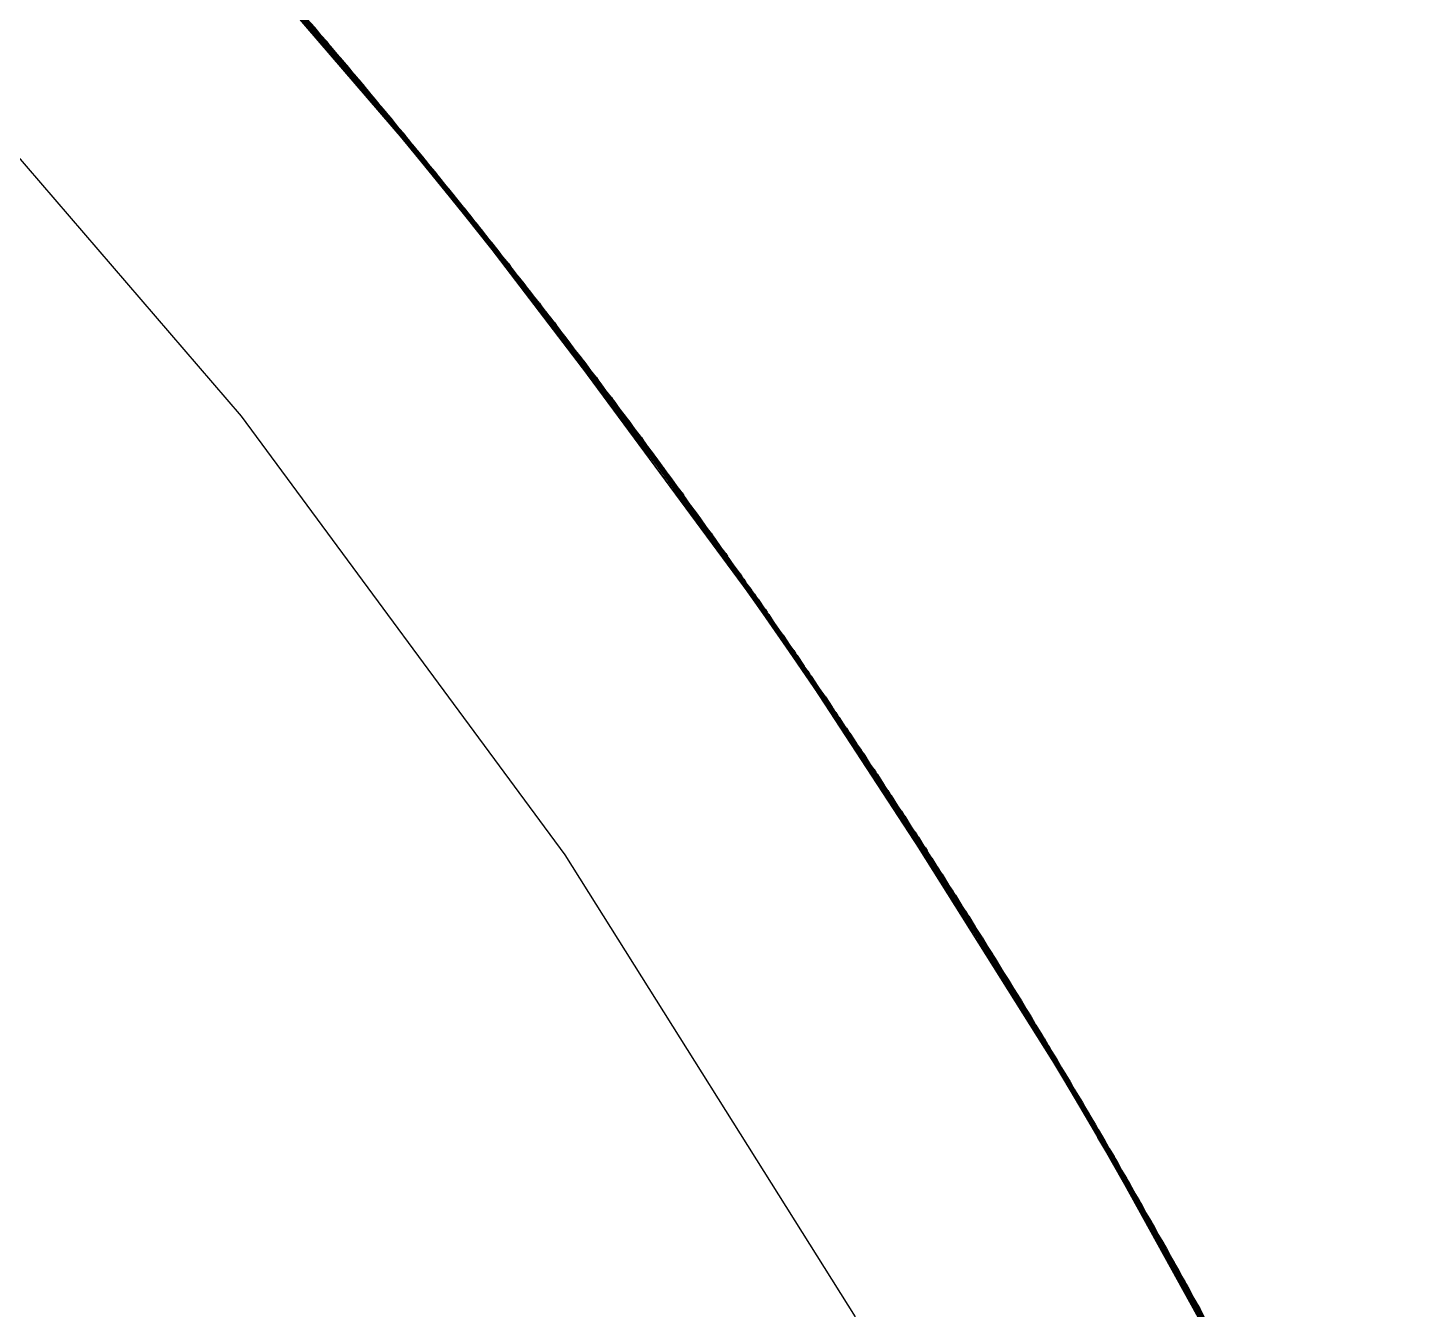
# Model space of a CAD drawing. Header units: millimetres. Extents: x 0 to 420, y 0 to 297.
# Drawn here: x 198.112 to 199.024, y 269.405 to 270.248 of the extents above; entities that cross this region are included whole.
import ezdxf

# ---------------------------------------------------------------- set-up
doc = ezdxf.new("R2010")
doc.units = ezdxf.units.MM
doc.linetypes.add('DASHED', pattern=[1.524, 1.27, -0.254])
doc.layers.add('HIDDEN', color=8, linetype='DASHED', lineweight=25)
doc.layers.add('VISIBLE', color=7, linetype='CONTINUOUS', lineweight=50)

msp = doc.modelspace()

# ---------------------------------------------------------------- linework, layer by layer
at = {"layer": 'HIDDEN'}
for points in [[(198.08979, 270.48043), (198.30258, 270.24659)], [(198.09769, 270.47226), (198.30995, 270.23794)], [(198.09817, 270.47167), (198.30492, 270.24354)], [(198.10196, 270.46783), (198.31393, 270.23326)], [(198.10622, 270.4634), (198.3179, 270.22857)], [(198.10963, 270.45975), (198.31555, 270.23104)], [(198.10983, 270.45963), (198.32126, 270.22457)], [(198.11409, 270.45518), (198.32523, 270.21987)], [(198.11679, 270.45236), (198.3599, 270.17818)], [(198.11816, 270.45083), (198.32485, 270.22011)], [(198.11833, 270.45074), (198.32918, 270.21517)], [(198.12087, 270.44799), (198.32613, 270.2185)], [(198.12194, 270.44696), (198.33254, 270.21116)], [(198.12617, 270.44251), (198.33649, 270.20646)], [(198.12937, 270.43905), (198.33547, 270.20746)], [(198.1304, 270.43806), (198.34043, 270.20174)], [(198.13637, 270.43137), (198.33665, 270.20596)], [(198.1382, 270.42979), (198.34769, 270.193)], [(198.14077, 270.42698), (198.34467, 270.19635)], [(198.14241, 270.42531), (198.35161, 270.18827)], [(198.14754, 270.41949), (198.34177, 270.19943)], [(198.1502, 270.41702), (198.35885, 270.1795)], [(198.1519, 270.4151), (198.35515, 270.18369)], [(198.1544, 270.41253), (198.36276, 270.17475)], [(198.15873, 270.40751), (198.34686, 270.19295)], [(198.16214, 270.40422), (198.36997, 270.16596)], [(198.16313, 270.40305), (198.36553, 270.17107)], [(198.16526, 270.40086), (198.40916, 270.11744)], [(198.40916, 270.11744), (198.16526, 270.40086)], [(198.16633, 270.39971), (198.37386, 270.1612)], [(198.40884, 270.11781), (198.16863, 270.39694)], [(198.16995, 270.39542), (198.35191, 270.18653)], [(198.17404, 270.39136), (198.38103, 270.15238)], [(198.17434, 270.39095), (198.37591, 270.15837)], [(198.17822, 270.38684), (198.38491, 270.1476)], [(198.18096, 270.38348), (198.35705, 270.17998)], [(198.18238, 270.38231), (198.38878, 270.14283)], [(198.18536, 270.37897), (198.38624, 270.14565)], [(198.18591, 270.37847), (198.39206, 270.13876)], [(198.19006, 270.37394), (198.39592, 270.13398)], [(198.1921, 270.37133), (198.36206, 270.1736)], [(198.19369, 270.36987), (198.39537, 270.13444)], [(198.1942, 270.3694), (198.39977, 270.1292)], [(198.19651, 270.36677), (198.39651, 270.13293)], [(198.19772, 270.36554), (198.40303, 270.12512)], [(198.20185, 270.36099), (198.40686, 270.12032)], [(198.20486, 270.35759), (198.4056, 270.12169)], [(198.20598, 270.35644), (198.41069, 270.11551)], [(198.21146, 270.35), (198.40686, 270.12002)], [(198.21361, 270.348), (198.41777, 270.10661)], [(198.21575, 270.34552), (198.41461, 270.11028)], [(198.21772, 270.34344), (198.42159, 270.10179)], [(198.22249, 270.33773), (198.41178, 270.11345)], [(198.2253, 270.33498), (198.42863, 270.09287)], [(198.2268, 270.33321), (198.42476, 270.09747)], [(198.22941, 270.33039), (198.43243, 270.08803)], [(198.23343, 270.3255), (198.41673, 270.10686)], [(198.23697, 270.3219), (198.43944, 270.07908)], [(198.23772, 270.32096), (198.43489, 270.08458)], [(198.24105, 270.3173), (198.44323, 270.07423)], [(198.24421, 270.31335), (198.42171, 270.10022)], [(198.24513, 270.31269), (198.44701, 270.06938)], [(198.24852, 270.30877), (198.44498, 270.07166)], [(198.24859, 270.30879), (198.45021, 270.06526)], [(198.25266, 270.30418), (198.45398, 270.06041)], [(198.25517, 270.30092), (198.42657, 270.09374)], [(198.25669, 270.29949), (198.45391, 270.06026)], [(198.25671, 270.29957), (198.45773, 270.05555)], [(198.25947, 270.29632), (198.45502, 270.05874)], [(198.26015, 270.29563), (198.46092, 270.05141)], [(198.2642, 270.29101), (198.46467, 270.04653)], [(198.26762, 270.287), (198.46386, 270.04737)], [(198.26824, 270.28638), (198.46841, 270.04166)], [(198.27407, 270.27931), (198.46508, 270.04568)], [(198.27571, 270.2778), (198.47532, 270.03263)], [(198.27828, 270.27475), (198.47267, 270.03577)], [(198.27974, 270.27317), (198.47904, 270.02774)], [(198.28489, 270.26681), (198.46985, 270.03906)], [(198.01865, 270.26482), (198.25279, 269.99274)], [(198.01865, 270.26482), (198.25279, 269.99274)], [(198.28716, 270.26457), (198.48591, 270.01869)], [(198.28911, 270.26221), (198.48258, 270.02277)], [(198.29117, 270.2599), (198.48962, 270.01378)], [(198.29559, 270.25437), (198.47468, 270.03236)], [(198.29591, 270.25217), (198.43151, 270.08715)], [(198.29858, 270.25127), (198.49646, 270.0047)], [(198.29977, 270.24978), (198.49249, 270.00966)], [(198.30258, 270.24659), (198.50016, 269.99978)], [(198.30615, 270.24201), (198.47954, 270.02563)], [(198.30995, 270.23794), (198.50697, 269.99068)], [(198.31037, 270.23735), (198.50231, 269.99659)], [(198.31393, 270.23326), (198.51065, 269.98575)], [(198.31688, 270.22937), (198.48427, 270.01906)], [(198.3179, 270.22857), (198.51431, 269.98082)], [(198.32108, 270.2247), (198.51211, 269.98346)], [(198.32126, 270.22457), (198.51742, 269.97663)], [(198.32523, 270.21987), (198.52108, 269.97168)], [(198.32736, 270.21694), (198.48912, 270.01234)], [(198.32904, 270.21525), (198.52072, 269.97195)], [(198.32918, 270.21517), (198.52472, 269.96674)], [(198.33154, 270.21226), (198.5219, 269.97024)], [(198.33254, 270.21116), (198.52783, 269.96253)], [(198.33649, 270.20646), (198.53147, 269.95758)], [(198.33947, 270.20279), (198.53053, 269.95863)], [(198.34043, 270.20174), (198.5351, 269.95263)], [(198.34596, 270.19469), (198.53161, 269.95705)], [(198.34769, 270.193), (198.54179, 269.94345)], [(198.35007, 270.19003), (198.53899, 269.94698)], [(198.35161, 270.18827), (198.54541, 269.93847)], [(198.35637, 270.18211), (198.53631, 269.95022)], [(198.35885, 270.1795), (198.55208, 269.92926)], [(198.36046, 270.17745), (198.54864, 269.93369)], [(198.36113, 270.17668), (198.58342, 269.88541)], [(198.36276, 270.17475), (198.55568, 269.92428)], [(198.36675, 270.16949), (198.54099, 269.94341)], [(198.36709, 270.16719), (198.46478, 270.04279)], [(198.36997, 270.16596), (198.56232, 269.91505)], [(198.37087, 270.16476), (198.55821, 269.92043)], [(198.37386, 270.1612), (198.56591, 269.91005)], [(198.37721, 270.15668), (198.5456, 269.93672)], [(198.38103, 270.15238), (198.5725, 269.9008)], [(198.38131, 270.15194), (198.56777, 269.90711)], [(198.38491, 270.1476), (198.57607, 269.89579)], [(198.38745, 270.14407), (198.55031, 269.92986)], [(198.38878, 270.14283), (198.57963, 269.89078)], [(198.39155, 270.13929), (198.57728, 269.89375)], [(198.39206, 270.13876), (198.58265, 269.88651)], [(198.39592, 270.13398), (198.5862, 269.8815)], [(198.39776, 270.13128), (198.55492, 269.92316)], [(198.39928, 270.12969), (198.58569, 269.88198)], [(198.39977, 270.1292), (198.58973, 269.87648)], [(198.40188, 270.12645), (198.58673, 269.8804)], [(198.40303, 270.12512), (198.59273, 269.8722)], [(198.40686, 270.12032), (198.59626, 269.86717)], [(198.40916, 270.11744), (198.63119, 269.81659)], [(198.63119, 269.81659), (198.40916, 270.11744)], [(198.40965, 270.11673), (198.5951, 269.86859)], [(198.62955, 269.81882), (198.40992, 270.11642)], [(198.41069, 270.11551), (198.59978, 269.86213)], [(198.41578, 270.10871), (198.59625, 269.86684)], [(198.41777, 270.10661), (198.60628, 269.8528)], [(198.41978, 270.10398), (198.60335, 269.85666)], [(198.42159, 270.10179), (198.60978, 269.84774)], [(198.42598, 270.09582), (198.60077, 269.85995)], [(198.42863, 270.09287), (198.61624, 269.8384)], [(198.43, 270.09103), (198.61267, 269.84324)], [(198.43243, 270.08803), (198.61974, 269.83333)], [(198.43614, 270.08288), (198.60526, 269.85309)], [(198.43944, 270.07908), (198.62616, 269.82395)], [(198.44015, 270.07807), (198.62197, 269.82974)], [(198.44323, 270.07423), (198.62964, 269.81887)], [(198.44614, 270.07008), (198.60982, 269.84614)], [(198.44701, 270.06938), (198.6331, 269.8138)], [(198.45015, 270.06523), (198.63122, 269.8162)], [(198.45021, 270.06526), (198.63604, 269.80948)], [(198.45398, 270.06041), (198.63949, 269.8044)], [(198.45626, 270.05703), (198.61427, 269.83935)], [(198.45771, 270.05547), (198.63941, 269.80427)], [(198.45773, 270.05555), (198.64293, 269.79931)], [(198.46028, 270.05214), (198.64042, 269.80268)], [(198.46092, 270.05141), (198.64585, 269.79498)], [(198.46467, 270.04653), (198.64928, 269.78988)], [(198.46783, 270.04231), (198.64854, 269.79074)], [(198.46841, 270.04166), (198.6527, 269.78478)], [(198.47379, 270.03421), (198.64966, 269.78897)], [(198.47532, 270.03263), (198.65903, 269.77533)], [(198.4777, 270.0294), (198.65659, 269.77863)], [(198.47904, 270.02774), (198.66244, 269.77021)], [(198.48378, 270.02109), (198.65402, 269.78203)], [(198.48591, 270.01869), (198.66872, 269.76075)], [(198.4877, 270.01623), (198.66565, 269.76503)], [(198.48962, 270.01378), (198.67212, 269.75561)], [(198.49368, 270.00797), (198.6584, 269.77507)], [(198.49387, 270.00574), (198.61876, 269.83251)], [(198.49646, 270.0047), (198.67837, 269.74612)], [(198.49758, 270.00311), (198.67471, 269.75133)], [(198.25279, 269.99274), (198.46595, 269.70393)], [(198.25279, 269.99274), (198.46595, 269.70393)], [(198.50016, 269.99978), (198.68175, 269.74097)], [(198.50343, 269.99499), (198.66283, 269.76803)], [(198.50697, 269.99068), (198.68797, 269.73146)], [(198.50735, 269.99006), (198.68369, 269.73765)], [(198.51065, 269.98575), (198.69133, 269.72631)], [(198.51333, 269.98171), (198.66714, 269.76117)], [(198.51431, 269.98082), (198.69467, 269.72116)], [(198.51724, 269.97676), (198.69263, 269.72395)], [(198.51742, 269.97663), (198.69751, 269.71678)], [(198.52108, 269.97168), (198.70085, 269.71161)], [(198.52303, 269.96861), (198.67153, 269.7542)], [(198.5246, 269.96681), (198.70051, 269.71189)], [(198.52472, 269.96674), (198.70417, 269.70645)], [(198.5269, 269.96368), (198.70159, 269.7101)], [(198.52783, 269.96253), (198.70701, 269.70205)], [(198.53147, 269.95758), (198.71032, 269.69688)], [(198.53421, 269.95372), (198.70946, 269.69797)], [(198.5351, 269.95263), (198.71364, 269.69171)], [(198.54017, 269.94525), (198.71045, 269.69632)], [(198.54179, 269.94345), (198.71974, 269.68212)], [(198.54399, 269.94033), (198.71716, 269.68583)], [(198.54541, 269.93847), (198.72303, 269.67693)], [(198.54978, 269.93201), (198.7147, 269.68921)], [(198.55208, 269.92926), (198.72911, 269.66732)], [(198.55357, 269.92709), (198.72594, 269.67197)], [(198.55568, 269.92428), (198.73239, 269.66211)], [(198.55931, 269.9188), (198.71895, 269.68211)], [(198.55951, 269.91649), (198.64919, 269.78608)], [(198.56232, 269.91505), (198.73843, 269.65249)], [(198.56313, 269.91381), (198.73467, 269.65812)], [(198.56591, 269.91005), (198.7417, 269.64727)], [(198.56896, 269.90533), (198.72312, 269.67515)], [(198.5725, 269.9008), (198.74769, 269.63762)], [(198.57276, 269.90033), (198.74336, 269.64423)], [(198.57607, 269.89579), (198.75094, 269.63239)], [(198.57839, 269.89208), (198.72738, 269.66804)], [(198.57963, 269.89078), (198.75417, 269.62717)], [(198.58218, 269.88706), (198.75202, 269.63027)], [(198.58265, 269.88651), (198.75691, 269.62272)], [(198.58464, 269.88357), (198.78276, 269.58009)], [(198.5862, 269.8815), (198.76014, 269.61749)], [(198.58785, 269.8787), (198.73156, 269.66105)], [(198.58929, 269.87699), (198.75967, 269.61798)], [(198.58973, 269.87648), (198.76335, 269.61226)], [(198.59165, 269.87363), (198.76062, 269.61633)], [(198.59273, 269.8722), (198.76607, 269.6078)], [(198.59626, 269.86717), (198.76927, 269.60256)], [(198.59881, 269.86341), (198.76823, 269.60401)], [(198.59978, 269.86213), (198.77247, 269.5973)], [(198.60444, 269.85499), (198.76926, 269.6022)], [(198.60628, 269.8528), (198.77836, 269.58758)], [(198.60813, 269.85002), (198.77569, 269.59163)], [(198.60978, 269.84774), (198.78155, 269.58231)], [(198.61376, 269.84154), (198.77335, 269.59501)], [(198.61624, 269.8384), (198.7874, 269.57258)], [(198.61748, 269.8365), (198.78413, 269.57764)], [(198.61974, 269.83333), (198.79057, 269.5673)], [(198.62312, 269.82795), (198.77738, 269.58793)], [(198.62616, 269.82395), (198.79639, 269.55754)], [(198.62682, 269.82288), (198.79257, 269.56357)], [(198.62964, 269.81887), (198.79953, 269.55225)], [(198.63119, 269.81659), (198.83013, 269.49999)], [(198.83013, 269.49999), (198.63119, 269.81659)], [(198.63229, 269.81453), (198.78149, 269.58069)], [(198.82963, 269.50078), (198.63284, 269.81398)], [(198.6331, 269.8138), (198.80267, 269.54697)], [(198.63598, 269.80944), (198.80095, 269.54947)], [(198.63604, 269.80948), (198.80533, 269.54246)], [(198.63949, 269.8044), (198.80845, 269.53718)], [(198.64153, 269.80092), (198.78551, 269.57362)], [(198.64291, 269.79923), (198.80837, 269.53705)], [(198.64293, 269.79931), (198.81157, 269.53188)], [(198.64524, 269.79577), (198.80928, 269.53539)], [(198.64585, 269.79498), (198.8142, 269.52738)], [(198.64928, 269.78988), (198.8173, 269.52207)], [(198.65218, 269.78546), (198.81664, 269.52295)], [(198.6527, 269.78478), (198.8204, 269.51676)], [(198.65763, 269.77697), (198.81765, 269.52111)], [(198.65903, 269.77533), (198.82611, 269.50693)], [(198.66122, 269.77193), (198.82389, 269.51038)], [(198.66244, 269.77021), (198.8292, 269.50161)], [(198.66673, 269.7633), (198.82158, 269.51388)], [(198.66872, 269.76075), (198.83487, 269.49177)], [(198.67034, 269.75819), (198.83207, 269.49623)], [(198.67212, 269.75561), (198.83793, 269.48643)], [(198.67581, 269.74954), (198.82549, 269.50669)], [(198.67587, 269.74729), (198.78953, 269.56655)], [(198.67837, 269.74612), (198.84357, 269.47656)], [(198.6794, 269.74444), (198.84024, 269.482)], [(198.68175, 269.74097), (198.84662, 269.47121)], [(198.68472, 269.73597), (198.82947, 269.49937)], [(198.68797, 269.73146), (198.85223, 269.46132)], [(198.68832, 269.73081), (198.84834, 269.46777)], [(198.69133, 269.72631), (198.85525, 269.45597)], [(198.69373, 269.72214), (198.83335, 269.49223)], [(198.69467, 269.72116), (198.85827, 269.45062)], [(198.69734, 269.71693), (198.8564, 269.45354)], [(198.69751, 269.71678), (198.86082, 269.44607)], [(198.70085, 269.71161), (198.86382, 269.4407)], [(198.46595, 269.70393), (198.65692, 269.39999)], [(198.46595, 269.70393), (198.65692, 269.39999)], [(198.70262, 269.7084), (198.83726, 269.48505)], [(198.70406, 269.70652), (198.86352, 269.44098)], [(198.70417, 269.70645), (198.86682, 269.43534)], [(198.70616, 269.70325), (198.86448, 269.43912)], [(198.70701, 269.70205), (198.86936, 269.43077)], [(198.71032, 269.69688), (198.87235, 269.4254)], [(198.71283, 269.69284), (198.87156, 269.42653)], [(198.71364, 269.69171), (198.87533, 269.42002)], [(198.71822, 269.68404), (198.87246, 269.4248)], [(198.71974, 269.68212), (198.88081, 269.41008)], [(198.72173, 269.67887), (198.87847, 269.41394)], [(198.72303, 269.67693), (198.88378, 269.40468)], [(198.72699, 269.67019), (198.87624, 269.41746)], [(198.72911, 269.66732), (198.88923, 269.3947)], [(198.73048, 269.66502), (198.88636, 269.39956)], [(198.73239, 269.66211), (198.89217, 269.3893)], [(198.73566, 269.65643), (198.88004, 269.4101)], [(198.7357, 269.65412), (198.81701, 269.51824)], [(198.73843, 269.65249), (198.8976, 269.37931)], [(198.73916, 269.6512), (198.89419, 269.38517)], [(198.7417, 269.64727), (198.90052, 269.37391)], [(198.74444, 269.64238), (198.88376, 269.40289)], [(198.74769, 269.63762), (198.9059, 269.3639)], [(198.74793, 269.63713), (198.90198, 269.37079)], [(198.75094, 269.63239), (198.90881, 269.35848)], [(198.75302, 269.62854), (198.88753, 269.39556)], [(198.75417, 269.62717), (198.9117, 269.35306)], [(198.75648, 269.62329), (198.90977, 269.35626)], [(198.75691, 269.62272), (198.91416, 269.34844)], [(198.76014, 269.61749), (198.91704, 269.34302)], [(198.76161, 269.61461), (198.89127, 269.3883)], [(198.76294, 269.61279), (198.91662, 269.34352)], [(198.76335, 269.61226), (198.91992, 269.33759)], [(198.76507, 269.60933), (198.91747, 269.3418)], [(198.76607, 269.6078), (198.92236, 269.33298)], [(198.76927, 269.60256), (198.92521, 269.32754)], [(198.77159, 269.59864), (198.92429, 269.32902)], [(198.77247, 269.5973), (198.92808, 269.32209)], [(198.77668, 269.58986), (198.9252, 269.32716)], [(198.77836, 269.58758), (198.93334, 269.31201)], [(198.78005, 269.58466), (198.93092, 269.31623)], [(198.78155, 269.58231), (198.93619, 269.30656)], [(198.7851, 269.57591), (198.92884, 269.31971)], [(198.78577, 269.57509), (198.96215, 269.25593)], [(198.7874, 269.57258), (198.94142, 269.29647)], [(198.7885, 269.57063), (198.93847, 269.30173)], [(198.79057, 269.5673), (198.94425, 269.29101)], [(198.79361, 269.5617), (198.93239, 269.31241)], [(198.79639, 269.55754), (198.94943, 269.2809)], [(198.79699, 269.55641), (198.946, 269.28717)], [(198.79953, 269.55225), (198.95224, 269.27542)], [(198.80191, 269.54774), (198.93604, 269.30494)], [(198.80267, 269.54697), (198.95503, 269.26995)], [(198.80528, 269.54243), (198.95349, 269.27254)], [(198.80533, 269.54246), (198.9574, 269.26529)], [(198.80845, 269.53718), (198.96019, 269.25981)], [(198.81026, 269.5336), (198.93961, 269.29762)], [(198.81154, 269.53179), (198.9601, 269.25968)], [(198.81157, 269.53188), (198.96296, 269.25433)], [(198.81363, 269.52824), (198.96091, 269.25795)], [(198.8142, 269.52738), (198.96531, 269.24967)], [(198.8173, 269.52207), (198.96807, 269.24418)], [(198.81992, 269.51747), (198.96748, 269.24506)], [(198.8204, 269.51676), (198.97082, 269.23868)], [(198.82483, 269.50863), (198.96837, 269.24316)], [(198.82611, 269.50693), (198.9759, 269.22851)], [(198.8281, 269.50337), (198.9739, 269.2321)], [(198.8292, 269.50161), (198.97864, 269.223)], [(198.83013, 269.49999), (199.00485, 269.16941)], [(199.00485, 269.16941), (198.83013, 269.49999)], [(199.00258, 269.1737), (198.83237, 269.49575)], [(198.83302, 269.49447), (198.97184, 269.23567)], [(198.83487, 269.49177), (198.98368, 269.21282)], [(198.83631, 269.48913), (198.98117, 269.21746)], [(198.83793, 269.48643), (198.98641, 269.2073)], [(198.84118, 269.47785), (198.94316, 269.29033)], [(198.84124, 269.48013), (198.97527, 269.22829)], [(198.84357, 269.47656), (198.9914, 269.19709)], [(198.84451, 269.47479), (198.98843, 269.20274)], [(198.84662, 269.47121), (198.99411, 269.19156)], [(198.84927, 269.46602), (198.97879, 269.22073)], [(198.85223, 269.46132), (198.99908, 269.18134)], [(198.85254, 269.46063), (198.99562, 269.18802)], [(198.85525, 269.45597), (199.00176, 269.17581)], [(198.85737, 269.45169), (198.98222, 269.21334)], [(198.85827, 269.45062), (199.00443, 269.17028)], [(198.86065, 269.44625), (199.00275, 269.17331)], [(198.86082, 269.44607), (199.00669, 269.16558)], [(198.86382, 269.4407), (199.00935, 269.16004)], [(198.8654, 269.43736), (198.98564, 269.20597)], [(198.86671, 269.43541), (199.00908, 269.1603)], [(198.86682, 269.43534), (199.012, 269.15449)], [(198.86859, 269.43202), (199.00992, 269.15839)], [(198.86936, 269.43077), (199.01425, 269.14977)], [(198.87235, 269.4254), (199.01689, 269.14422)], [(198.87461, 269.42119), (199.01618, 269.1454)], [(198.87533, 269.42002), (199.01953, 269.13867)], [(198.87941, 269.4121), (199.01698, 269.14358)], [(198.88081, 269.41008), (199.02437, 269.12839)], [(198.88259, 269.40672), (199.02227, 269.1324)]]:
    msp.add_lwpolyline(points, dxfattribs=at)
at = {"layer": 'VISIBLE'}
for points in [[(198.19781, 270.36543), (198.40312, 270.125)], [(198.26451, 270.28733), (198.33287, 270.21077)], [(198.28032, 270.27113), (198.30107, 270.24835)], [(198.28547, 270.26487), (198.31171, 270.23586)], [(198.29075, 270.25843), (198.32231, 270.22333)], [(198.30107, 270.24835), (198.30615, 270.24201)], [(198.30492, 270.24354), (198.30914, 270.23888)], [(198.30914, 270.23888), (198.31037, 270.23735)], [(198.31171, 270.23586), (198.31688, 270.22937)], [(198.31555, 270.23104), (198.31975, 270.22637)], [(198.31975, 270.22637), (198.32108, 270.2247)], [(198.32231, 270.22333), (198.32736, 270.21694)], [(198.32485, 270.22011), (198.32776, 270.21687)], [(198.32613, 270.2185), (198.33032, 270.21381)], [(198.32776, 270.21687), (198.32904, 270.21525)], [(198.33032, 270.21381), (198.33154, 270.21226)], [(198.33287, 270.21077), (198.36709, 270.16719)], [(198.33547, 270.20746), (198.33829, 270.20429)], [(198.33665, 270.20596), (198.34085, 270.20124)], [(198.33829, 270.20429), (198.33947, 270.20279)], [(198.34085, 270.20124), (198.34596, 270.19469)], [(198.34177, 270.19943), (198.35132, 270.18862)], [(198.34467, 270.19635), (198.34879, 270.19168)], [(198.34686, 270.19295), (198.36176, 270.17596)], [(198.34879, 270.19168), (198.35007, 270.19003)], [(198.35132, 270.18862), (198.35637, 270.18211)], [(198.35191, 270.18653), (198.37216, 270.16328)], [(198.35515, 270.18369), (198.35923, 270.17903)], [(198.35705, 270.17998), (198.38252, 270.15055)], [(198.35923, 270.17903), (198.36046, 270.17745)], [(198.3599, 270.17818), (198.36057, 270.17741)], [(198.36057, 270.17741), (198.36113, 270.17668)], [(198.36176, 270.17596), (198.36675, 270.16949)], [(198.36206, 270.1736), (198.39285, 270.13778)], [(198.36553, 270.17107), (198.36965, 270.16635)], [(198.36965, 270.16635), (198.37087, 270.16476)], [(198.37216, 270.16328), (198.37721, 270.15668)], [(198.37591, 270.15837), (198.38002, 270.15363)], [(198.38002, 270.15363), (198.38131, 270.15194)], [(198.38252, 270.15055), (198.38745, 270.14407)], [(198.38624, 270.14565), (198.39035, 270.14088)], [(198.39035, 270.14088), (198.39155, 270.13929)], [(198.39285, 270.13778), (198.39776, 270.13128)], [(198.39537, 270.13444), (198.39815, 270.1312)], [(198.39651, 270.13293), (198.40064, 270.1281)], [(198.39815, 270.1312), (198.39928, 270.12969)], [(198.40064, 270.1281), (198.40188, 270.12645)], [(198.40312, 270.125), (198.59282, 269.87208)], [(198.4056, 270.12169), (198.4084, 270.1184)], [(198.40686, 270.12002), (198.41087, 270.11529)], [(198.4084, 270.1184), (198.40965, 270.11673)], [(198.40916, 270.11744), (198.40884, 270.11781)], [(198.40992, 270.11642), (198.40916, 270.11744)], [(198.41087, 270.11529), (198.41578, 270.10871)], [(198.41178, 270.11345), (198.42108, 270.10244)], [(198.41461, 270.11028), (198.4186, 270.10556)], [(198.41673, 270.10686), (198.43123, 270.08956)], [(198.4186, 270.10556), (198.41978, 270.10398)], [(198.42108, 270.10244), (198.42598, 270.09582)], [(198.42171, 270.10022), (198.44135, 270.07663)], [(198.42476, 270.09747), (198.42878, 270.09268)], [(198.42657, 270.09374), (198.45143, 270.06368)], [(198.42878, 270.09268), (198.43, 270.09103)], [(198.43123, 270.08956), (198.43614, 270.08288)], [(198.43151, 270.08715), (198.46146, 270.05071)], [(198.43489, 270.08458), (198.43891, 270.07977)], [(198.43891, 270.07977), (198.44015, 270.07807)], [(198.44135, 270.07663), (198.44614, 270.07008)], [(198.44498, 270.07166), (198.44899, 270.06682)], [(198.44899, 270.06682), (198.45015, 270.06523)], [(198.45143, 270.06368), (198.45626, 270.05703)], [(198.45391, 270.06026), (198.45661, 270.05699)], [(198.45502, 270.05874), (198.45904, 270.05385)], [(198.45661, 270.05699), (198.45771, 270.05547)], [(198.45904, 270.05385), (198.46028, 270.05214)], [(198.46146, 270.05071), (198.49387, 270.00574)], [(198.46386, 270.04737), (198.46662, 270.044)], [(198.46478, 270.04279), (198.52813, 269.96211)], [(198.46508, 270.04568), (198.46903, 270.04084)], [(198.46662, 270.044), (198.46783, 270.04231)], [(198.46903, 270.04084), (198.47379, 270.03421)], [(198.46985, 270.03906), (198.47899, 270.02781)], [(198.47267, 270.03577), (198.47658, 270.03097)], [(198.47468, 270.03236), (198.4889, 270.01474)], [(198.47658, 270.03097), (198.4777, 270.0294)], [(198.47899, 270.02781), (198.48378, 270.02109)], [(198.47954, 270.02563), (198.49877, 270.00162)], [(198.48258, 270.02277), (198.48651, 270.01791)], [(198.48427, 270.01906), (198.5086, 269.98849)], [(198.48651, 270.01791), (198.4877, 270.01623)], [(198.4889, 270.01474), (198.49368, 270.00797)], [(198.48912, 270.01234), (198.51838, 269.97532)], [(198.49249, 270.00966), (198.49639, 270.00481)], [(198.49639, 270.00481), (198.49758, 270.00311)], [(198.49877, 270.00162), (198.50343, 269.99499)], [(198.50231, 269.99659), (198.50623, 269.99167)], [(198.50623, 269.99167), (198.50735, 269.99006)], [(198.5086, 269.98849), (198.51333, 269.98171)], [(198.51211, 269.98346), (198.51603, 269.97851)], [(198.51603, 269.97851), (198.51724, 269.97676)], [(198.51838, 269.97532), (198.52303, 269.96861)], [(198.52072, 269.97195), (198.52342, 269.96852)], [(198.5219, 269.97024), (198.52577, 269.96531)], [(198.52342, 269.96852), (198.5246, 269.96681)], [(198.52577, 269.96531), (198.5269, 269.96368)], [(198.52813, 269.96211), (198.55951, 269.91649)], [(198.53053, 269.95863), (198.53313, 269.9553)], [(198.53161, 269.95705), (198.53549, 269.95209)], [(198.53313, 269.9553), (198.53421, 269.95372)], [(198.53549, 269.95209), (198.54017, 269.94525)], [(198.53631, 269.95022), (198.54514, 269.93884)], [(198.53899, 269.94698), (198.54281, 269.94205)], [(198.54099, 269.94341), (198.55476, 269.92554)], [(198.54281, 269.94205), (198.54399, 269.94033)], [(198.54514, 269.93884), (198.54978, 269.93201)], [(198.5456, 269.93672), (198.56434, 269.91223)], [(198.54864, 269.93369), (198.55244, 269.92877)], [(198.55031, 269.92986), (198.57387, 269.89887)], [(198.55244, 269.92877), (198.55357, 269.92709)], [(198.55476, 269.92554), (198.55931, 269.9188)], [(198.55492, 269.92316), (198.58337, 269.88548)], [(198.55821, 269.92043), (198.56203, 269.91545)], [(198.56203, 269.91545), (198.56313, 269.91381)], [(198.56434, 269.91223), (198.56896, 269.90533)], [(198.56777, 269.90711), (198.57158, 269.90211)], [(198.57158, 269.90211), (198.57276, 269.90033)], [(198.57387, 269.89887), (198.57839, 269.89208)], [(198.57728, 269.89375), (198.58108, 269.88873)], [(198.58108, 269.88873), (198.58218, 269.88706)], [(198.58337, 269.88548), (198.58785, 269.8787)], [(198.58342, 269.88541), (198.58352, 269.88528)], [(198.58352, 269.88528), (198.58464, 269.88357)], [(198.58569, 269.88198), (198.58825, 269.87858)], [(198.58673, 269.8804), (198.59054, 269.87533)], [(198.58825, 269.87858), (198.58929, 269.87699)], [(198.59054, 269.87533), (198.59165, 269.87363)], [(198.59282, 269.87208), (198.76615, 269.60767)], [(198.5951, 269.86859), (198.59767, 269.86515)], [(198.59625, 269.86684), (198.59994, 269.8619)], [(198.59767, 269.86515), (198.59881, 269.86341)], [(198.59994, 269.8619), (198.60444, 269.85499)], [(198.60077, 269.85995), (198.60931, 269.84842)], [(198.60335, 269.85666), (198.60704, 269.85169)], [(198.60526, 269.85309), (198.61863, 269.83492)], [(198.60704, 269.85169), (198.60813, 269.85002)], [(198.60931, 269.84842), (198.61376, 269.84154)], [(198.60982, 269.84614), (198.62791, 269.82139)], [(198.61267, 269.84324), (198.61639, 269.83819)], [(198.61427, 269.83935), (198.63716, 269.80782)], [(198.61639, 269.83819), (198.61748, 269.8365)], [(198.61863, 269.83492), (198.62312, 269.82795)], [(198.61876, 269.83251), (198.64634, 269.79424)], [(198.62197, 269.82974), (198.62568, 269.82467)], [(198.62568, 269.82467), (198.62682, 269.82288)], [(198.62791, 269.82139), (198.63229, 269.81453)], [(198.63119, 269.81659), (198.62955, 269.81882)], [(198.63284, 269.81398), (198.63119, 269.81659)], [(198.63122, 269.8162), (198.63492, 269.81111)], [(198.63492, 269.81111), (198.63598, 269.80944)], [(198.63716, 269.80782), (198.64153, 269.80092)], [(198.63941, 269.80427), (198.6419, 269.80082)], [(198.64042, 269.80268), (198.64413, 269.79753)], [(198.6419, 269.80082), (198.64291, 269.79923)], [(198.64413, 269.79753), (198.64524, 269.79577)], [(198.64634, 269.79424), (198.67587, 269.74729)], [(198.64854, 269.79074), (198.65107, 269.78723)], [(198.64919, 269.78608), (198.70729, 269.70161)], [(198.64966, 269.78897), (198.65328, 269.78392)], [(198.65107, 269.78723), (198.65218, 269.78546)], [(198.65328, 269.78392), (198.65763, 269.77697)], [(198.65402, 269.78203), (198.66239, 269.77028)], [(198.65659, 269.77863), (198.66019, 269.77359)], [(198.6584, 269.77507), (198.67145, 269.75661)], [(198.66019, 269.77359), (198.66122, 269.77193)], [(198.66239, 269.77028), (198.66673, 269.7633)], [(198.66283, 269.76803), (198.68048, 269.7429)], [(198.66565, 269.76503), (198.66927, 269.75992)], [(198.66714, 269.76117), (198.68946, 269.72917)], [(198.66927, 269.75992), (198.67034, 269.75819)], [(198.67145, 269.75661), (198.67581, 269.74954)], [(198.67153, 269.7542), (198.69839, 269.71541)], [(198.67471, 269.75133), (198.6783, 269.74623)], [(198.6783, 269.74623), (198.6794, 269.74444)], [(198.68048, 269.7429), (198.68472, 269.73597)], [(198.68369, 269.73765), (198.68729, 269.73249)], [(198.68729, 269.73249), (198.68832, 269.73081)], [(198.68946, 269.72917), (198.69373, 269.72214)], [(198.69263, 269.72395), (198.69624, 269.71874)], [(198.69624, 269.71874), (198.69734, 269.71693)], [(198.69839, 269.71541), (198.70262, 269.7084)], [(198.70051, 269.71189), (198.70299, 269.70831)], [(198.70159, 269.7101), (198.70513, 269.70496)], [(198.70299, 269.70831), (198.70406, 269.70652)], [(198.70513, 269.70496), (198.70616, 269.70325)], [(198.70729, 269.70161), (198.7357, 269.65412)], [(198.70946, 269.69797), (198.71184, 269.6945)], [(198.71045, 269.69632), (198.71399, 269.69115)], [(198.71184, 269.6945), (198.71283, 269.69284)], [(198.71399, 269.69115), (198.71822, 269.68404)], [(198.7147, 269.68921), (198.72279, 269.67731)], [(198.71716, 269.68583), (198.72067, 269.68066)], [(198.71895, 269.68211), (198.73155, 269.66343)], [(198.72067, 269.68066), (198.72173, 269.67887)], [(198.72279, 269.67731), (198.72699, 269.67019)], [(198.72312, 269.67515), (198.74027, 269.64953)], [(198.72594, 269.67197), (198.72944, 269.6668)], [(198.72738, 269.66804), (198.74894, 269.63561)], [(198.72944, 269.6668), (198.73048, 269.66502)], [(198.73155, 269.66343), (198.73566, 269.65643)], [(198.73156, 269.66105), (198.75757, 269.62164)], [(198.73467, 269.65812), (198.73817, 269.6529)], [(198.73817, 269.6529), (198.73916, 269.6512)], [(198.74027, 269.64953), (198.74444, 269.64238)], [(198.74336, 269.64423), (198.74686, 269.63898)], [(198.74686, 269.63898), (198.74793, 269.63713)], [(198.74894, 269.63561), (198.75302, 269.62854)], [(198.75202, 269.63027), (198.75549, 269.62503)], [(198.75549, 269.62503), (198.75648, 269.62329)], [(198.75757, 269.62164), (198.76161, 269.61461)], [(198.75967, 269.61798), (198.762, 269.61445)], [(198.76062, 269.61633), (198.76408, 269.61106)], [(198.762, 269.61445), (198.76294, 269.61279)], [(198.76408, 269.61106), (198.76507, 269.60933)], [(198.76615, 269.60767), (198.92243, 269.33284)], [(198.76823, 269.60401), (198.77056, 269.60045)], [(198.76926, 269.6022), (198.77262, 269.59706)], [(198.77056, 269.60045), (198.77159, 269.59864)], [(198.77262, 269.59706), (198.77668, 269.58986)], [(198.77335, 269.59501), (198.78112, 269.58301)], [(198.77569, 269.59163), (198.77906, 269.58642)], [(198.77738, 269.58793), (198.78957, 269.56896)], [(198.77906, 269.58642), (198.78005, 269.58466)], [(198.78112, 269.58301), (198.7851, 269.57591)], [(198.78149, 269.58069), (198.79797, 269.55486)], [(198.78276, 269.58009), (198.7844, 269.57757)], [(198.78413, 269.57764), (198.78753, 269.57236)], [(198.7844, 269.57757), (198.78577, 269.57509)], [(198.78551, 269.57362), (198.80634, 269.54074)], [(198.78753, 269.57236), (198.7885, 269.57063)], [(198.78953, 269.56655), (198.81465, 269.52661)], [(198.78957, 269.56896), (198.79361, 269.5617)], [(198.79257, 269.56357), (198.79595, 269.55828)], [(198.79595, 269.55828), (198.79699, 269.55641)], [(198.79797, 269.55486), (198.80191, 269.54774)], [(198.80095, 269.54947), (198.80432, 269.54416)], [(198.80432, 269.54416), (198.80528, 269.54243)], [(198.80634, 269.54074), (198.81026, 269.5336)], [(198.80837, 269.53705), (198.81063, 269.53346)], [(198.80928, 269.53539), (198.81265, 269.53003)], [(198.81063, 269.53346), (198.81154, 269.53179)], [(198.81265, 269.53003), (198.81363, 269.52824)], [(198.81465, 269.52661), (198.84118, 269.47785)], [(198.81664, 269.52295), (198.81893, 269.51931)], [(198.81765, 269.52111), (198.82092, 269.51587)], [(198.81893, 269.51931), (198.81992, 269.51747)], [(198.81701, 269.51824), (198.86962, 269.43031)], [(198.82092, 269.51587), (198.82483, 269.50863)], [(198.82158, 269.51388), (198.82915, 269.50167)], [(198.82389, 269.51038), (198.82716, 269.50512)], [(198.82549, 269.50669), (198.83734, 269.48746)], [(198.82716, 269.50512), (198.8281, 269.50337)], [(198.82915, 269.50167), (198.83302, 269.49447)], [(198.83013, 269.49999), (198.82963, 269.50078)], [(198.82947, 269.49937), (198.84547, 269.47321)], [(198.83237, 269.49575), (198.83013, 269.49999)], [(198.83207, 269.49623), (198.83536, 269.4909)], [(198.83335, 269.49223), (198.85357, 269.45893)], [(198.83536, 269.4909), (198.83631, 269.48913)], [(198.83726, 269.48505), (198.86162, 269.44464)], [(198.83734, 269.48746), (198.84124, 269.48013)], [(198.84024, 269.482), (198.84352, 269.47666)], [(198.84352, 269.47666), (198.84451, 269.47479)], [(198.84547, 269.47321), (198.84927, 269.46602)], [(198.84834, 269.46777), (198.85162, 269.46239)], [(198.85162, 269.46239), (198.85254, 269.46063)], [(198.85357, 269.45893), (198.85737, 269.45169)], [(198.8564, 269.45354), (198.85968, 269.4481)], [(198.85968, 269.4481), (198.86065, 269.44625)], [(198.86162, 269.44464), (198.8654, 269.43736)], [(198.86352, 269.44098), (198.86575, 269.43726)], [(198.86448, 269.43912), (198.86768, 269.43379)], [(198.86575, 269.43726), (198.86671, 269.43541)], [(198.86768, 269.43379), (198.86859, 269.43202)], [(198.86962, 269.43031), (198.89496, 269.38114)], [(198.87156, 269.42653), (198.87372, 269.42292)], [(198.87246, 269.4248), (198.87565, 269.41944)], [(198.87372, 269.42292), (198.87461, 269.42119)], [(198.87565, 269.41944), (198.87941, 269.4121)], [(198.87624, 269.41746), (198.88355, 269.40508)], [(198.87847, 269.41394), (198.88165, 269.40856)], [(198.88004, 269.4101), (198.89142, 269.39067)], [(198.88165, 269.40856), (198.88259, 269.40672)], [(198.88355, 269.40508), (198.88731, 269.3977)]]:
    msp.add_lwpolyline(points, dxfattribs=at)

doc.saveas('drawing.dxf')
